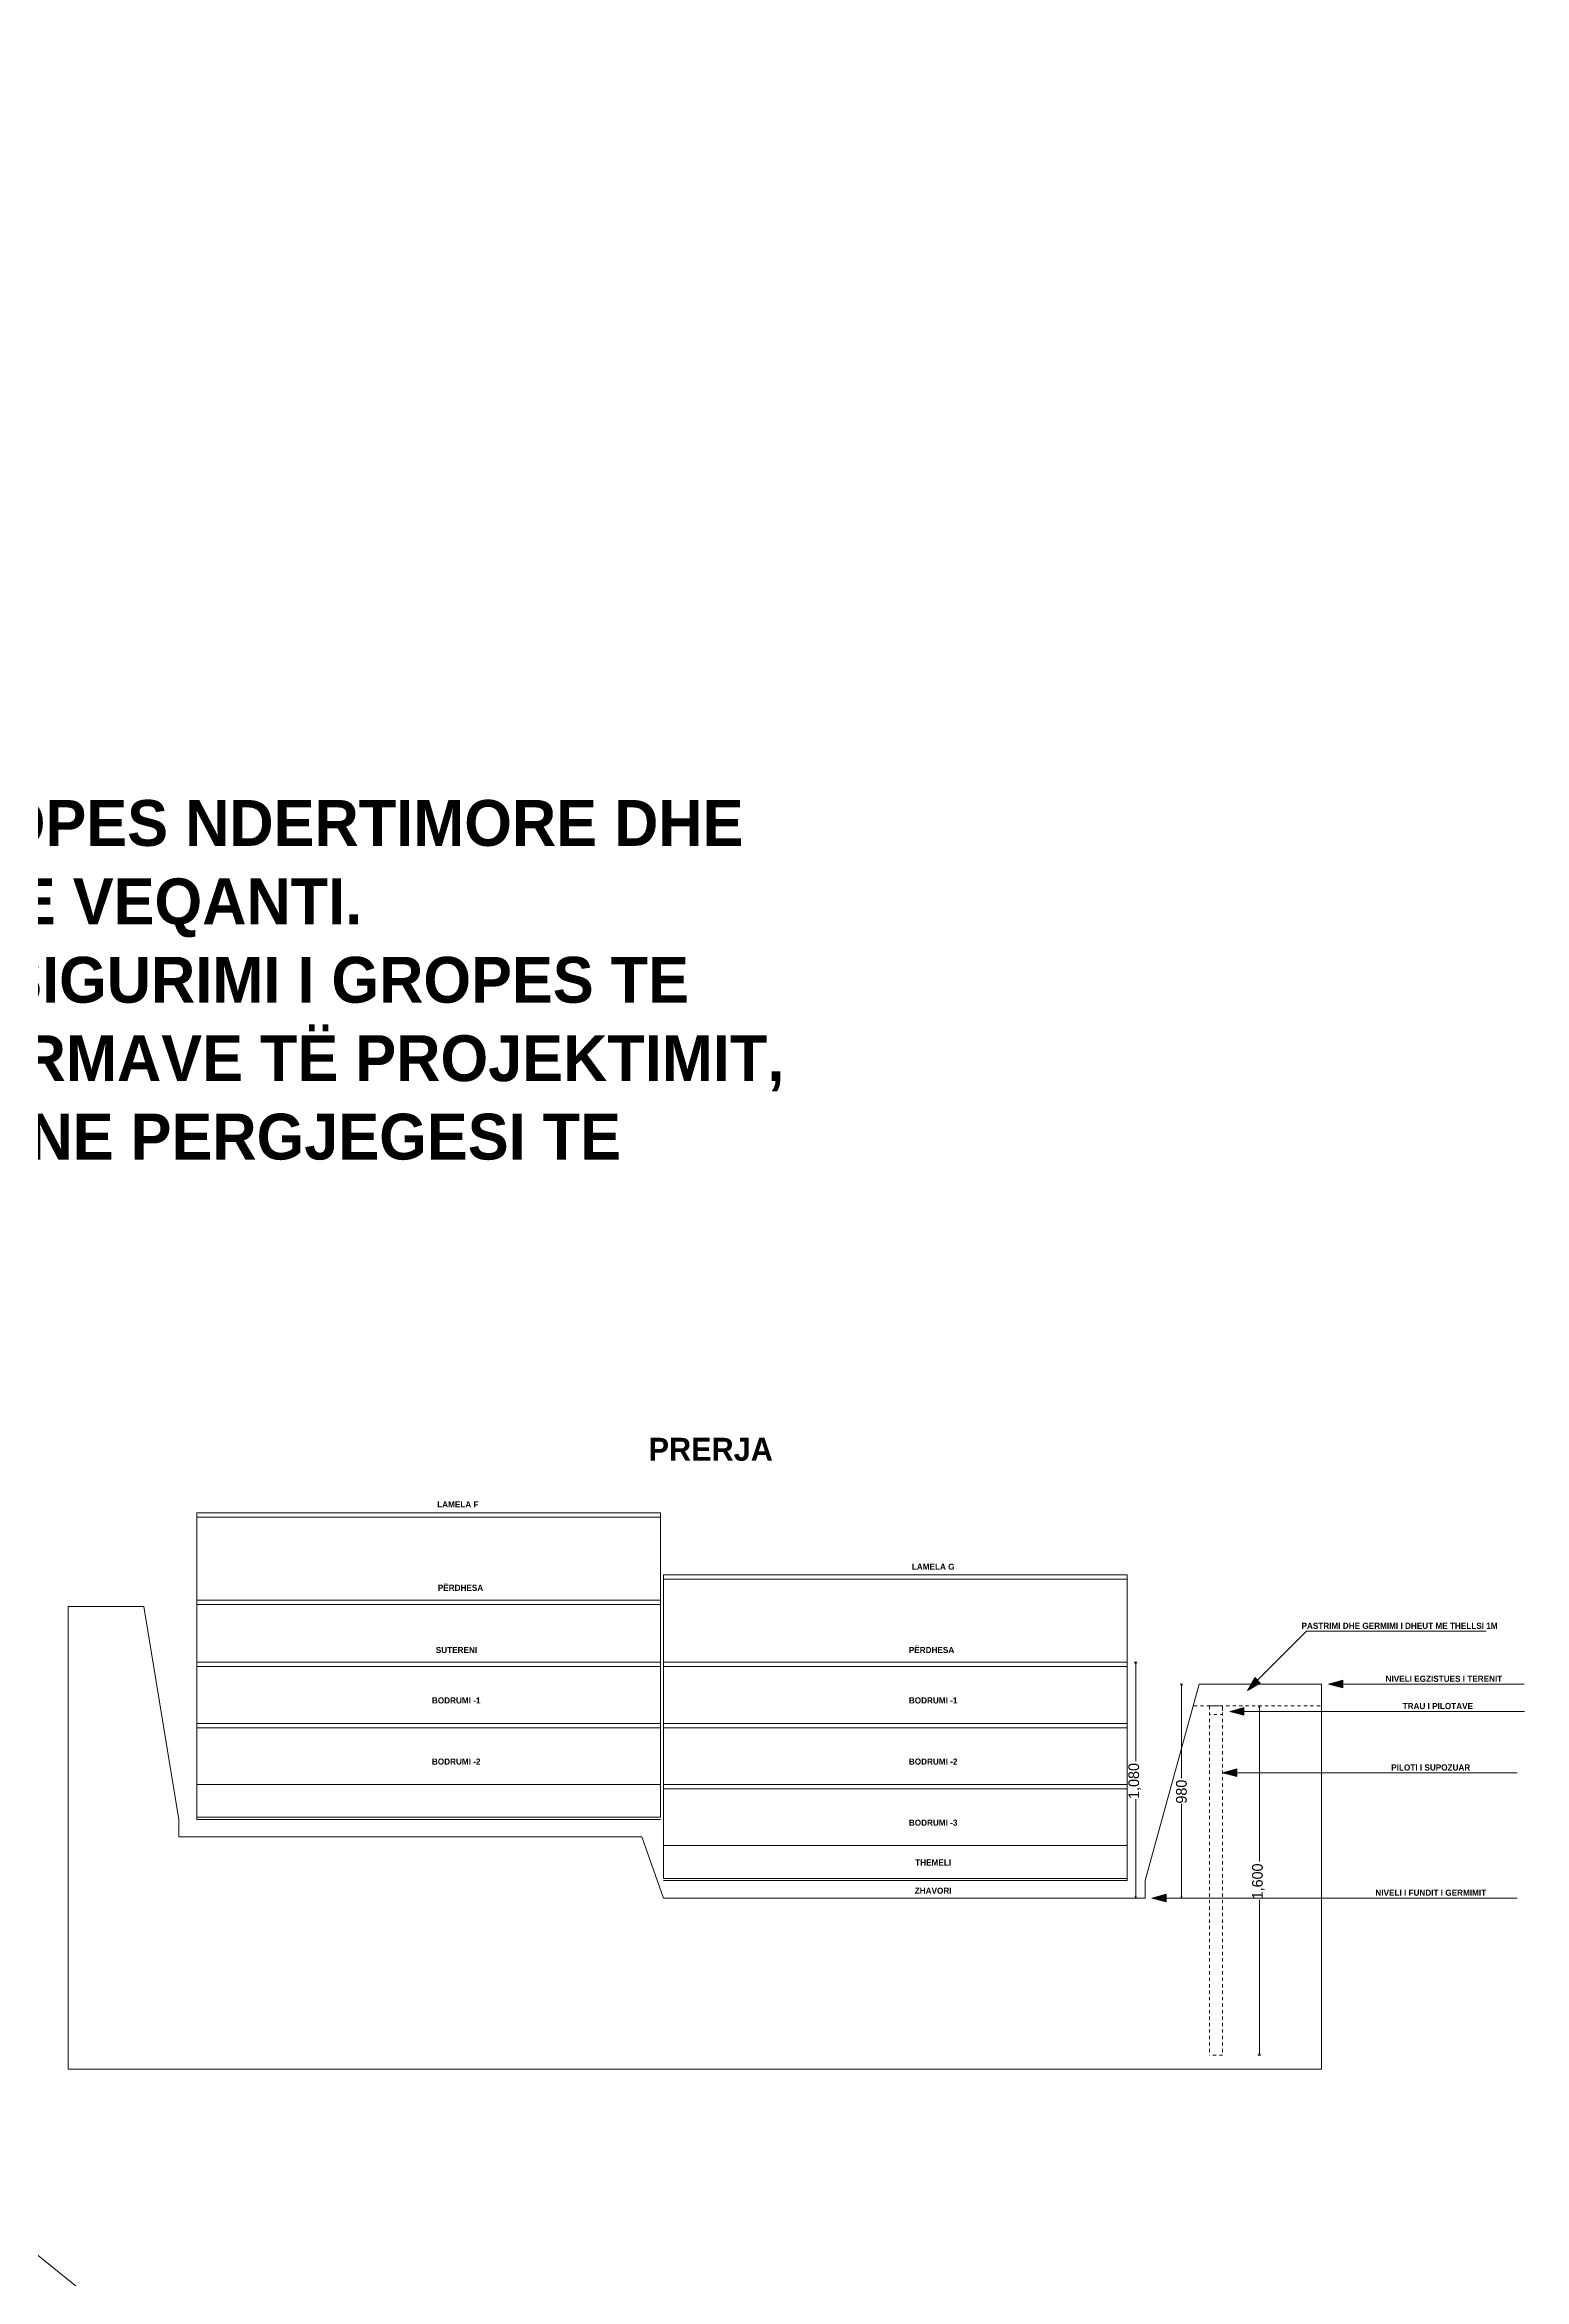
# Model space of a CAD drawing. Header units: millimetres. Extents: x 116114 to 379758, y 77576 to 282265.
# Drawn here: x 311956 to 379758, y 179921 to 282265 of the extents above; entities that cross this region are included whole.
import ezdxf

# ---------------------------------------------------------------- set-up
doc = ezdxf.new("R2010")
doc.units = ezdxf.units.MM
doc.header["$MEASUREMENT"] = 0
doc.header["$XCLIPFRAME"] = 0
doc.linetypes.add('Dashed', pattern=[296.333333, 148.166667, -148.166667])
for name, color, linetype, lineweight in [('A - Fleta_Pen_No__101', 252, 'Continuous', 13), ('A - Fleta_Pen_No__20', 1, 'Continuous', 0), ('A - Kati 1-11 polyline_Pen_No__1', 7, 'Continuous', 13), ('A - Kati 1-11 polyline_Pen_No__101', 252, 'Continuous', 13), ('A - Veturat perdhes_Pen_No__101', 252, 'Continuous', 13), ('Dimensioning - General_Pen_No__101', 252, 'Continuous', 13)]:
    doc.layers.add(name, color=color, linetype=linetype, lineweight=lineweight)
for name, color, linetype, lineweight, true_color in [('A - Kati 1-11 polyline_Pen_No__88', 7, 'Continuous', 20, 0xfd4435), ('A - Veturat perdhes_Pen_No__82', 7, 'Continuous', 20, 0xaaaaaa), ('Dimensioning - General_Pen_No__102', 7, 'Continuous', 13, 0xcccccc), ('Dimensioning - General_Pen_No__161', 7, 'Continuous', 13, 0x6a6a6a)]:
    doc.layers.add(name, color=color, linetype=linetype, lineweight=lineweight, true_color=true_color)
for name, color, linetype in [('A - Ortofoto', 7, 'Continuous'), ('A - Veturat perdhes', 7, 'Continuous'), ('Dimensioning - General', 7, 'Continuous')]:
    doc.layers.add(name, color=color, linetype=linetype)
doc.styles.add('GENERATED_STYLE_1', font='')
doc.styles.add('GENERATED_STYLE_2', font='')
doc.styles.get('GENERATED_STYLE_1').set_extended_font_data('Century Gothic', bold=True)
doc.styles.get('GENERATED_STYLE_2').set_extended_font_data('Century Gothic')
doc.dimstyles.new('GENERATED_STYLE__1', dxfattribs={"dimtxt": 490, "dimasz": 66.5, "dimexe": 0.18, "dimexo": 100000, "dimgap": 0, "dimtad": 0, "dimdec": 0, "dimlfac": 0.1, "dimzin": 0, "dimdsep": 46, "dimtxsty": 'GENERATED_STYLE_2', "dimblk": 'ARROWHEAD_5', "dimblk1": 'ARROWHEAD_5', "dimblk2": 'ARROWHEAD_5', "dimcen": 0.09, "dimclrd": 256, "dimclre": 256, "dimclrt": 256, "dimadec": 0, "dimazin": 0, "dimtfac": 1, "dimtdec": 4, "dimtmove": 0, "dimatfit": 3, "dimfxl": 0, "dimtolj": 1, "dimtzin": 0, "dimarcsym": 0})
picture_1 = doc.add_image_def('image1.jpg', size_in_pixel=(1343, 796))

# ---------------------------------------------------------------- blocks, each defined once
blk = doc.blocks.new('Polyline_9', base_point=(367067, 206892))
at = {"layer": 'A - Veturat perdhes_Pen_No__101', "linetype": 'Continuous', "lineweight": 13}
blk.add_hatch(color=252, dxfattribs=at).paths.add_polyline_path([(367067, 206892), (367652, 207230), (367405, 207478)])
at = {"layer": 'A - Veturat perdhes_Pen_No__101', "color": 252, "linetype": 'Continuous', "lineweight": 13}
for p, q in [((367067, 206892), (367405, 207478)), ((367067, 206892), (367652, 207230)), ((367405, 207478), (367652, 207230))]:
    blk.add_line(p, q, dxfattribs=at)
at = {"layer": 'A - Veturat perdhes_Pen_No__82', "color": 253, "linetype": 'Continuous', "lineweight": 20, "true_color": 0xaaaaaa, "flags": 128}
blk.add_lwpolyline([(367529, 207354), (369782, 209607), (378004, 209607)], dxfattribs=at)
blk = doc.blocks.new('Polyline_10', base_point=(366258, 205931))
at = {"layer": 'A - Veturat perdhes_Pen_No__101', "linetype": 'Continuous', "lineweight": 13}
blk.add_hatch(color=252, dxfattribs=at).paths.add_polyline_path([(366258, 205931), (366911, 205756), (366911, 206106)])
at = {"layer": 'A - Veturat perdhes_Pen_No__101', "color": 252, "linetype": 'Continuous', "lineweight": 13}
for p, q in [((366258, 205931), (366911, 206106)), ((366258, 205931), (366911, 205756)), ((366911, 206106), (366911, 205756))]:
    blk.add_line(p, q, dxfattribs=at)
at = {"layer": 'A - Veturat perdhes_Pen_No__82', "color": 253, "linetype": 'Continuous', "lineweight": 20, "true_color": 0xaaaaaa, "flags": 128}
blk.add_lwpolyline([(366911, 205931), (379758, 205931)], dxfattribs=at)
blk = doc.blocks.new('Polyline_11', base_point=(365934, 203119))
at = {"layer": 'A - Veturat perdhes_Pen_No__101', "linetype": 'Continuous', "lineweight": 13}
blk.add_hatch(color=252, dxfattribs=at).paths.add_polyline_path([(365934, 203119), (366587, 202944), (366587, 203294)])
at = {"layer": 'A - Veturat perdhes_Pen_No__101', "color": 252, "linetype": 'Continuous', "lineweight": 13}
for p, q in [((365934, 203119), (366587, 203294)), ((365934, 203119), (366587, 202944)), ((366587, 203294), (366587, 202944))]:
    blk.add_line(p, q, dxfattribs=at)
at = {"layer": 'A - Veturat perdhes_Pen_No__82', "color": 253, "linetype": 'Continuous', "lineweight": 20, "true_color": 0xaaaaaa, "flags": 128}
blk.add_lwpolyline([(366587, 203119), (379434, 203119)], dxfattribs=at)
blk = doc.blocks.new('Polyline_12', base_point=(362695, 197382))
at = {"layer": 'A - Veturat perdhes_Pen_No__101', "linetype": 'Continuous', "lineweight": 13}
blk.add_hatch(color=252, dxfattribs=at).paths.add_polyline_path([(362695, 197382), (363348, 197207), (363348, 197557)])
at = {"layer": 'A - Veturat perdhes_Pen_No__101', "color": 252, "linetype": 'Continuous', "lineweight": 13}
for p, q in [((362695, 197382), (363348, 197557)), ((363348, 197557), (363348, 197207)), ((362695, 197382), (363348, 197207))]:
    blk.add_line(p, q, dxfattribs=at)
at = {"layer": 'A - Veturat perdhes_Pen_No__82', "color": 253, "linetype": 'Continuous', "lineweight": 20, "true_color": 0xaaaaaa, "flags": 128}
blk.add_lwpolyline([(363348, 197382), (379434, 197382)], dxfattribs=at)
blk = doc.blocks.new('Polyline_13', base_point=(370790, 207182))
at = {"layer": 'A - Veturat perdhes_Pen_No__101', "linetype": 'Continuous', "lineweight": 13}
blk.add_hatch(color=252, dxfattribs=at).paths.add_polyline_path([(370790, 207182), (371443, 207007), (371443, 207357)])
at = {"layer": 'A - Veturat perdhes_Pen_No__101', "color": 252, "linetype": 'Continuous', "lineweight": 13}
for p, q in [((370790, 207182), (371443, 207357)), ((370790, 207182), (371443, 207007)), ((371443, 207357), (371443, 207007))]:
    blk.add_line(p, q, dxfattribs=at)
at = {"layer": 'A - Veturat perdhes_Pen_No__82', "color": 253, "linetype": 'Continuous', "lineweight": 20, "true_color": 0xaaaaaa, "flags": 128}
blk.add_lwpolyline([(371443, 207182), (379758, 207182)], dxfattribs=at)
blk = doc.blocks.new('*D16')
at = {"layer": 'Dimensioning - General_Pen_No__101', "linetype": 'Continuous', "lineweight": 13}
for points in [[(361950, 208182), (361932, 208114), (361968, 208114)], [(361950, 197382), (361968, 197449), (361932, 197449)]]:
    blk.add_hatch(color=252, dxfattribs=at).paths.add_polyline_path(points)
at = {"layer": 'Dimensioning - General_Pen_No__101', "color": 252, "linetype": 'Continuous', "lineweight": 13}
for p, q in [((361950, 208182), (361932, 208114)), ((361968, 208114), (361932, 208114)), ((361950, 208182), (361968, 208114)), ((361932, 197449), (361968, 197449)), ((361950, 197382), (361932, 197449)), ((361950, 197382), (361968, 197449))]:
    blk.add_line(p, q, dxfattribs=at)
at = {"layer": 'Dimensioning - General_Pen_No__102', "color": 254, "linetype": 'Continuous', "lineweight": 13, "true_color": 0xcccccc}
for p, q in [((362016, 208182), (361885, 208182)), ((361950, 203657), (361950, 208114)), ((361950, 197449), (361950, 201906)), ((362016, 197382), (361885, 197382))]:
    blk.add_line(p, q, dxfattribs=at)
at = {"layer": 'Dimensioning - General_Pen_No__161', "color": 251, "lineweight": 13, "true_color": 0x6a6a6a, "insert": (362195, 201924), "char_height": 490, "attachment_point": 7, "rotation": 90, "style": 'GENERATED_STYLE_2'}
blk.add_mtext('\\A1;{\\pql;\\fCentury Gothic|b0|i0|c0|p34;1,080}', dxfattribs=at)
blk = doc.blocks.new('ARROWHEAD_5')
at = {"linetype": 'Continuous', "lineweight": 0}
blk.add_hatch(color=0, dxfattribs=at).paths.add_polyline_path([(-1, 0.2679), (0, 0), (-1, -0.2679)])
at = {"color": 0, "linetype": 'Continuous', "lineweight": 0}
blk.add_line((0, 0), (-1, 0), dxfattribs=at)
blk = doc.blocks.new('*D18')
at = {"layer": 'Dimensioning - General_Pen_No__101', "linetype": 'Continuous', "lineweight": 13}
for points in [[(364051, 207182), (364033, 207114), (364069, 207114)], [(364051, 197382), (364069, 197449), (364033, 197449)]]:
    blk.add_hatch(color=252, dxfattribs=at).paths.add_polyline_path(points)
at = {"layer": 'Dimensioning - General_Pen_No__101', "color": 252, "linetype": 'Continuous', "lineweight": 13}
for p, q in [((364051, 207182), (364033, 207114)), ((364069, 207114), (364033, 207114)), ((364051, 207182), (364069, 207114)), ((364033, 197449), (364069, 197449)), ((364051, 197382), (364033, 197449)), ((364051, 197382), (364069, 197449))]:
    blk.add_line(p, q, dxfattribs=at)
at = {"layer": 'Dimensioning - General_Pen_No__102', "color": 254, "linetype": 'Continuous', "lineweight": 13, "true_color": 0xcccccc}
for p, q in [((364117, 207182), (363986, 207182)), ((364051, 202873), (364051, 207114)), ((364051, 197449), (364051, 201690)), ((364117, 197382), (363986, 197382))]:
    blk.add_line(p, q, dxfattribs=at)
at = {"layer": 'Dimensioning - General_Pen_No__161', "color": 251, "lineweight": 13, "true_color": 0x6a6a6a, "insert": (364296, 201708), "char_height": 490, "attachment_point": 7, "rotation": 90, "style": 'GENERATED_STYLE_2'}
blk.add_mtext('\\A1;{\\pql;\\fCentury Gothic|b0|i0|c0|p34;980}', dxfattribs=at)
blk = doc.blocks.new('*D19')
at = {"layer": 'Dimensioning - General_Pen_No__101', "linetype": 'Continuous', "lineweight": 13}
for points in [[(367617, 206182), (367599, 206114), (367636, 206114)], [(367617, 190182), (367636, 190249), (367599, 190249)]]:
    blk.add_hatch(color=252, dxfattribs=at).paths.add_polyline_path(points)
at = {"layer": 'Dimensioning - General_Pen_No__101', "color": 252, "linetype": 'Continuous', "lineweight": 13}
for p, q in [((367617, 206182), (367599, 206114)), ((367636, 206114), (367599, 206114)), ((367617, 206182), (367636, 206114)), ((367599, 190249), (367636, 190249)), ((367617, 190182), (367599, 190249)), ((367617, 190182), (367636, 190249))]:
    blk.add_line(p, q, dxfattribs=at)
at = {"layer": 'Dimensioning - General_Pen_No__102', "color": 254, "linetype": 'Continuous', "lineweight": 13, "true_color": 0xcccccc}
for p, q in [((367683, 206182), (367552, 206182)), ((367617, 199057), (367617, 206114)), ((367617, 190249), (367617, 197306)), ((367683, 190182), (367552, 190182))]:
    blk.add_line(p, q, dxfattribs=at)
at = {"layer": 'Dimensioning - General_Pen_No__161', "color": 251, "lineweight": 13, "true_color": 0x6a6a6a, "insert": (367862, 197324), "char_height": 490, "attachment_point": 7, "rotation": 90, "style": 'GENERATED_STYLE_2'}
blk.add_mtext('\\A1;{\\pql;\\fCentury Gothic|b0|i0|c0|p34;1,600}', dxfattribs=at)

msp = doc.modelspace()

# ---------------------------------------------------------------- linework, layer by layer
at = {"layer": 'A - Kati 1-11 polyline_Pen_No__1', "color": 7, "linetype": 'Continuous', "lineweight": 13, "flags": 128}
for points in [[(318924.3, 215031.7), (318924.3, 201081.7)], [(318924.3, 215031.7), (340168.5, 215031.7)], [(340168.5, 215031.7), (340168.5, 201081.7)], [(318924.3, 214831.7), (340168.5, 214831.7)], [(340318.5, 212181.7), (340318.5, 198281.7)], [(340318.5, 212181.7), (361562.8, 212181.7)], [(340318.5, 211981.7), (361562.8, 211981.7)], [(361562.8, 212181.7), (361562.8, 198281.7)], [(318924.3, 211031.7), (340168.5, 211031.7)], [(318924.3, 210831.7), (340168.5, 210831.7)], [(318924.3, 208181.7), (340168.5, 208181.7)], [(318924.3, 207981.7), (340168.5, 207981.7)], [(340318.5, 208181.7), (361562.8, 208181.7)], [(340318.5, 207981.7), (361562.8, 207981.7)], [(318924.3, 205381.7), (340168.5, 205381.7)], [(318924.3, 205181.7), (340168.5, 205181.7)], [(340318.5, 205381.7), (361562.8, 205381.7)], [(340318.5, 205181.7), (361562.8, 205181.7)], [(318924.3, 202581.7), (340168.5, 202581.7)], [(340318.5, 202581.7), (361562.8, 202581.7)], [(340318.5, 202381.7), (361562.8, 202381.7)], [(318924.3, 201081.7), (340168.5, 201081.7)], [(340318.5, 199781.7), (361562.8, 199781.7)], [(340318.5, 198281.7), (361562.8, 198281.7)]]:
    msp.add_lwpolyline(points, dxfattribs=at)
at = {"layer": 'A - Kati 1-11 polyline_Pen_No__101', "color": 252, "linetype": 'Continuous', "lineweight": 13, "flags": 128}
for points in [[(316498.9, 210731.7), (313030.7, 210731.7)], [(313030.7, 210731.7), (313030.7, 189538.5), (370456.8, 189538.5), (370456.8, 207181.7)], [(318102, 200981.7), (316498.9, 210731.7)], [(364858.4, 207181.7), (362385.1, 198181.7)], [(364858.4, 207181.7), (370456.8, 207181.7)], [(318102, 200181.7), (318102, 200981.7)], [(318924.3, 200981.7), (318924.3, 201081.7)], [(318924.3, 200981.7), (340168.5, 200981.7)], [(318102, 200181.7), (339316.4, 200181.7)], [(340318.5, 197381.7), (339316.4, 200181.7)], [(340318.5, 198181.7), (361562.8, 198181.7)], [(361562.8, 198181.7), (361562.8, 198281.7)], [(362385.1, 197381.7), (362385.1, 198181.7)], [(340318.5, 197381.7), (362385.1, 197381.7)]]:
    msp.add_lwpolyline(points, dxfattribs=at)
at = {"layer": 'A - Kati 1-11 polyline_Pen_No__101', "color": 252, "linetype": 'Dashed', "lineweight": 13, "flags": 128}
msp.add_lwpolyline([(364616.4, 206181.7), (370456.8, 206181.7)], dxfattribs=at)
at = {"layer": 'A - Kati 1-11 polyline_Pen_No__88', "color": 20, "linetype": 'Dashed', "lineweight": 20, "true_color": 0xfd4435, "flags": 128}
for points in [[(365334.3, 206181.7), (365334.3, 205781.7), (365934.3, 205781.7), (365934.3, 206181.7)], [(365334.3, 206181.7), (365334.3, 190181.7)], [(365334.3, 206181.7), (365934.3, 206181.7)], [(365934.3, 206181.7), (365934.3, 190181.7)], [(365934.3, 190181.7), (365334.3, 190181.7)]]:
    msp.add_lwpolyline(points, dxfattribs=at)

# ---------------------------------------------------------------- block references
at = {"layer": 'A - Veturat perdhes', "color": 253, "linetype": 'Continuous', "lineweight": 20, "true_color": 0xaaaaaa}
for name, p in [('Polyline_9', (367066.7, 206892.4)), ('Polyline_13', (370789.8, 207181.7)), ('Polyline_10', (366258.1, 205930.5)), ('Polyline_11', (365934.3, 203118.6)), ('Polyline_12', (362695.3, 197381.7))]:
    msp.add_blockref(name, p, dxfattribs=at)

# ---------------------------------------------------------------- texts
at = {"layer": 'A - Fleta_Pen_No__101', "color": 252, "linetype": 'Continuous', "lineweight": 13, "attachment_point": 8, "style": 'GENERATED_STYLE_1'}
for s, insert, char_height in [('\\A1;{\\pqc;\\fCentury Gothic|b1|i0|c0|p34;PRERJA}', (342476.9, 217395.3), 1050), ('\\A1;{\\pqc;\\fCentury Gothic|b1|i0|c0|p34;LAMELA \\fCentury Gothic|b1|i0|c0|p34;F}', (330888.6, 215270.8), 280), ('\\A1;{\\pqc;\\fCentury Gothic|b1|i0|c0|p34;LAMELA G}', (352668.4, 212413.7), 280), ('\\A1;{\\pqc;\\fCentury Gothic|b1|i0|c0|p34;PËRDHESA}', (331010.6, 211448.3), 280), ('\\A1;{\\pqc;\\fCentury Gothic|b1|i0|c0|p34;PASTRIMI DHE GERMIMI I DHEUT ME THELLSI 1M}', (374040.7, 209707.4), 280), ('\\A1;{\\pqc;\\fCentury Gothic|b1|i0|c0|p34;SUTERENI}', (330826.1, 208598.3), 280), ('\\A1;{\\pqc;\\fCentury Gothic|b1|i0|c0|p34;PËRDHESA}', (352594.6, 208598.3), 280), ('\\A1;{\\pqc;\\fCentury Gothic|b1|i0|c0|p34;NIVELI EGZISTUES I TERENIT}', (376072.8, 207281.6), 280), ('\\A1;{\\pqc;\\fCentury Gothic|b1|i0|c0|p34;BODRUMI -\\fCentury Gothic|b1|i0|c0|p34;1}', (330812.6, 206289), 280), ('\\A1;{\\pqc;\\fCentury Gothic|b1|i0|c0|p34;BODRUMI -\\fCentury Gothic|b1|i0|c0|p34;1}', (352668.4, 206289), 280), ('\\A1;{\\pqc;\\fCentury Gothic|b1|i0|c0|p34;TRAU I PILOTAVE}', (375794.3, 206030.5), 280), ('\\A1;{\\pqc;\\fCentury Gothic|b1|i0|c0|p34;BODRUMI -\\fCentury Gothic|b1|i0|c0|p34;2}', (330812.6, 203489), 280), ('\\A1;{\\pqc;\\fCentury Gothic|b1|i0|c0|p34;BODRUMI -\\fCentury Gothic|b1|i0|c0|p34;2}', (352668.4, 203489), 280), ('\\A1;{\\pqc;\\fCentury Gothic|b1|i0|c0|p34;PILOTI\\fCentury Gothic|b1|i0|c0|p34; I SUPOZUAR}', (375470.5, 203218.5), 280), ('\\A1;{\\pqc;\\fCentury Gothic|b1|i0|c0|p34;BODRUMI -3}', (352668.4, 200689), 280), ('\\A1;{\\pqc;\\fCentury Gothic|b1|i0|c0|p34;THEMELI}', (352668.4, 198872.3), 280), ('\\A1;{\\pqc;\\fCentury Gothic|b1|i0|c0|p34;ZHAVORI}', (352668.4, 197575.2), 280), ('\\A1;{\\pqc;\\fCentury Gothic|b1|i0|c0|p34;NIVELI I FUNDIT I GERMIMIT}', (375470.5, 197481.6), 280)]:
    msp.add_mtext(s, dxfattribs=dict(at, insert=insert, char_height=char_height))
at = {"layer": 'A - Fleta_Pen_No__20', "color": 1, "linetype": 'Continuous', "lineweight": 0, "insert": (300134.4, 227584.7), "char_height": 2100, "width": 91253.328, "attachment_point": 8, "line_spacing_factor": 1.025863, "style": 'GENERATED_STYLE_1'}
msp.add_mtext('\\A1;{\\pqc;\\fCentury Gothic|b1|i0|c0|p34;TË BËHET PROJEKTIMI I SIGURIMI I GROPES NDERTIMORE DHE OBJEKTEVE PER RRETH NE VEQANTI.\\P\\pqc;\\fCentury Gothic|b1|i0|c0|p34;KERKESA E INVESTITORIT ISHTE QE SIGURIMI I GROPES TE BEHEJ NE KETO DY ANË NË BAZË TË NORMAVE TË PROJEKTIMIT\\fCentury Gothic|b1|i0|c0|p34;, PJESA TJETER E GROPES MBETET NE PERGJEGESI TE INVESTITORIT.}', dxfattribs=at)

# ---------------------------------------------------------------- dimensions: what is measured, and where the dimension line sits
at = {"layer": 'Dimensioning - General', "color": 254, "linetype": 'Continuous', "lineweight": 13, "true_color": 0xcccccc}
for base, p1, p2, picture, middle in [((361950.2, 208181.7), (362385.1, 197381.7), (361562.8, 208181.7), '*D16', (361950.2, 202747.1)), ((364051.3, 207181.7), (362385.1, 197381.7), (364858.4, 207181.7), '*D18', (364051.3, 202267.8)), ((367617.5, 206181.7), (365934.3, 190181.7), (365934.3, 206181.7), '*D19', (367617.5, 198147.1))]:
    dim = msp.add_linear_dim(base=base, p1=p1, p2=p2, angle=90, dimstyle='GENERATED_STYLE__1', dxfattribs=at)
    dim.commit()
    dim.dimension.update_dxf_attribs({"geometry": picture, "text_midpoint": middle, "dimtype": 160, "text_rotation": 90})

# ---------------------------------------------------------------- pictures from other files: only their frames are drawn
at = {"layer": 'A - Ortofoto', "linetype": 'Continuous', "lineweight": 0}
image = msp.add_image(picture_1, insert=(116114, 195525.5), size_in_units=(187960.4, 111404.7), rotation=-38.867509, dxfattribs=at)
image.set_boundary_path([(-0.5, -0.5), (1342.5, 795.5)])

doc.saveas('drawing.dxf')
